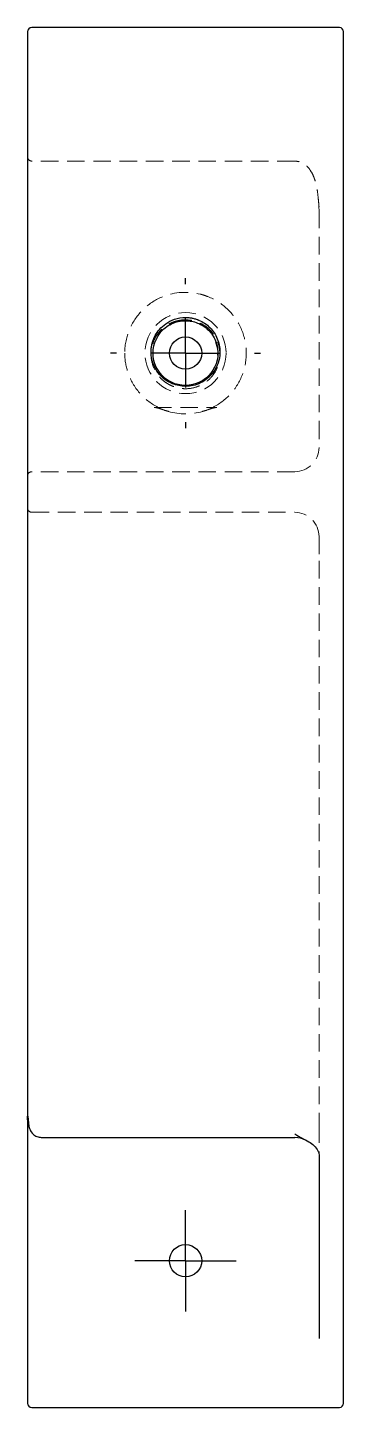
# Model space of a CAD drawing. Header units: millimetres. Extents: x 72 to 234, y 7 to 169.
# Drawn here: x 211.6 to 234.5, y 7 to 107 of the extents above.
import ezdxf

# ---------------------------------------------------------------- set-up
doc = ezdxf.new("R2010")
doc.units = ezdxf.units.MM
doc.linetypes.add('HIDDEN', pattern=[1.905, 1.27, -0.635])
doc.layers.add('10', color=7, linetype='Continuous')

# ---------------------------------------------------------------- blocks, each defined once
blk = doc.blocks.new('SW_CENTERMARKSYMBOL_0')
at = {"layer": '10', "color": 0}
for p, q in [((0, 5), (0, 5.44)), ((0, 0), (0, 2.5)), ((-5, 0), (-5.44, 0)), ((0, 0), (-2.5, 0)), ((0, 0), (0, -2.5)), ((0, 0), (2.5, 0)), ((5, 0), (5.44, 0)), ((0, -5), (0, -5.44))]:
    blk.add_line(p, q, dxfattribs=at)
blk = doc.blocks.new('SW_CENTERMARKSYMBOL_1')
at = {"layer": '10', "color": 0}
for p, q in [((0, 2.5), (0, 3.67)), ((0, 0), (0, 2.5)), ((-2.5, 0), (-3.67, 0)), ((0, 0), (-2.5, 0)), ((0, 0), (0, -2.5)), ((0, 0), (2.5, 0)), ((2.5, 0), (3.67, 0)), ((0, -2.5), (0, -3.67))]:
    blk.add_line(p, q, dxfattribs=at)

msp = doc.modelspace()

# ---------------------------------------------------------------- linework, layer by layer
at = {"color": 7, "linetype": 'Continuous', "lineweight": 25}
for p, q in [((211.55, 106.71), (211.55, 78.48)), ((234.17, 107), (211.85, 107)), ((234.46, 78.88), (234.46, 106.71)), ((225.19, 84.26), (225.32, 83.75)), ((225.34, 83.57), (225.33, 83.27)), ((225.35, 83.59), (225.34, 83.48)), ((211.55, 78.48), (211.55, 29.86)), ((234.46, 27.49), (234.46, 78.88)), ((211.55, 29.86), (211.55, 28.1)), ((211.55, 28.1), (211.55, 9.94)), ((211.56, 28.1), (211.64, 27.37)), ((234.46, 7.29), (234.46, 27.49)), ((212.63, 26.56), (230.93, 26.56)), ((232.7, 25.2), (232.7, 11.99)), ((211.55, 9.94), (211.55, 7.29)), ((211.85, 7), (234.17, 7))]:
    msp.add_line(p, q, dxfattribs=at)
at = {"color": 7, "linetype": 'HIDDEN', "lineweight": 18}
for p, q in [((230.93, 97.33), (211.85, 97.33)), ((232.68, 94), (232.7, 93.73)), ((232.7, 93.73), (232.7, 78.44)), ((225.35, 83.54), (225.36, 83.41)), ((220.73, 79.47), (225.28, 79.47)), ((232.7, 78.44), (232.7, 76.57)), ((230.93, 74.81), (211.85, 74.81)), ((211.85, 71.87), (230.93, 71.87)), ((232.7, 70.11), (232.7, 68.35)), ((232.7, 68.35), (232.7, 27.44)), ((232.7, 27.44), (232.7, 25.2))]:
    msp.add_line(p, q, dxfattribs=at)
msp.add_circle((223.01, 83.41), 2.94, dxfattribs=at)
at = {"color": 7, "linetype": 'Continuous', "lineweight": 25}
for centre in [(223.01, 83.41), (223.01, 17.63)]:
    msp.add_circle(centre, 1.17, dxfattribs=at)
for centre, radius, start, end in [((211.85, 106.71), 0.294, 90, 180), ((234.17, 106.71), 0.294, 0, 90), ((230.93, 24.8), 1.76, 61.912, 90), ((211.85, 7.29), 0.294, 180, 270), ((234.17, 7.29), 0.294, 270, 360)]:
    msp.add_arc(centre, radius, start, end, dxfattribs=at)
at = {"color": 7, "linetype": 'HIDDEN', "lineweight": 18}
for centre, radius, start, end in [((211.85, 97.62), 0.294, 180, 270), ((223.01, 83.41), 4.41, 253.6967, 286.3033), ((230.93, 76.57), 1.76, 270, 0), ((211.85, 74.52), 0.294, 90, 180), ((211.85, 72.17), 0.294, 180, 270), ((230.93, 70.11), 1.76, 0, 90)]:
    msp.add_arc(centre, radius, start, end, dxfattribs=at)
for points, knots in [([(232.69, 94), (232.68, 94.12), (232.66, 94.34), (232.62, 94.77), (232.57, 95.22), (232.48, 95.65), (232.38, 95.99), (232.26, 96.31), (232.1, 96.6), (231.91, 96.87), (231.69, 97.08), (231.36, 97.28), (231.09, 97.31), (230.93, 97.33)], [0, 0, 0, 0, 0.095417, 0.179847, 0.319831, 0.422554, 0.49196, 0.571401, 0.672797, 0.733294, 0.804094, 0.892248, 1, 1, 1, 1]), ([(225.14, 79.56), (225.62, 79.82), (226.49, 80.54), (227.3, 82.02), (227.51, 83.7), (227.09, 85.34), (226.09, 86.7), (225.06, 87.35), (224.37, 87.6), (223.3, 87.91), (221.66, 87.81), (219.92, 86.7), (218.93, 85.34), (218.62, 84.15), (218.6, 83.5), (218.6, 83.41)], [-2.636576, -2.636576, -2.636576, -2.636576, -2.259922, -1.883268, -1.506615, -1.129961, -0.753307, -0.376654, -0.313878, -0.251102, 0.376654, 0.753307, 1.129961, 1.506615, 1.570799, 1.570799, 1.570799, 1.570799]), ([(223.01, 85.82), (223.22, 85.82), (223.67, 85.76), (224.28, 85.5), (224.81, 85.1), (225.2, 84.57), (225.44, 83.97), (225.53, 83.32), (225.45, 82.68), (225.2, 82.07), (224.8, 81.55), (224.29, 81.14), (223.67, 80.89), (223.1, 80.81), (222.63, 80.85), (222.26, 80.93), (221.9, 81.08), (221.55, 81.28), (221.08, 81.68), (220.73, 82.21), (220.54, 82.83), (220.49, 83.32), (220.54, 83.81), (220.68, 84.28), (220.91, 84.72), (221.22, 85.09), (221.6, 85.41), (221.96, 85.6), (222.28, 85.72), (222.54, 85.78), (222.79, 85.82), (222.95, 85.82), (223.01, 85.82)], [0, 0, 0, 0, 0.03726, 0.075814, 0.116491, 0.159329, 0.204069, 0.249824, 0.2955, 0.34025, 0.383236, 0.423889, 0.462371, 0.499716, 0.521071, 0.542622, 0.564599, 0.590092, 0.616504, 0.68135, 0.713457, 0.749729, 0.784242, 0.818307, 0.851418, 0.883248, 0.913957, 0.943438, 0.957288, 0.971992, 0.991209, 1, 1, 1, 1]), ([(218.6, 83.41), (218.6, 82.95), (218.76, 81.94), (219.52, 80.54), (220.39, 79.82), (220.87, 79.56)], [1.570799, 1.570799, 1.570799, 1.570799, 1.883268, 2.259922, 2.636576, 2.636576, 2.636576, 2.636576]), ([(225.32, 83.75), (225.33, 83.71), (225.35, 83.65), (225.34, 83.6), (225.34, 83.57)], [0, 0, 0, 0, 0.620183, 1, 1, 1, 1]), ([(221.77, 79.18), (221.6, 79.23), (221.43, 79.29), (221.17, 79.38), (221.09, 79.4), (220.91, 79.45), (220.82, 79.47), (220.73, 79.47)], [0, 0, 0, 0, 0.5, 0.5, 0.75, 0.75, 1, 1, 1, 1]), ([(225.28, 79.47), (225.19, 79.47), (225.1, 79.45), (224.93, 79.4), (224.84, 79.38), (224.58, 79.29), (224.41, 79.23), (224.24, 79.18)], [0, 0, 0, 0, 0.25, 0.25, 0.5, 0.5, 1, 1, 1, 1])]:
    msp.add_open_spline(points, degree=3, knots=knots, dxfattribs=at)
at = {"color": 7, "linetype": 'Continuous', "lineweight": 25}
for points, knots in [([(223.01, 85.99), (222.74, 85.99), (222.21, 85.9), (221.57, 85.57), (221.11, 85.15), (220.81, 84.72), (220.64, 84.32), (220.56, 83.99), (220.52, 83.75), (220.51, 83.59), (220.51, 83.34), (220.54, 82.99), (220.68, 82.57), (220.89, 82.15), (221.27, 81.65), (221.99, 81.14), (222.87, 80.97), (223.57, 81.04), (224.11, 81.23), (224.59, 81.54), (224.98, 81.94), (225.28, 82.41), (225.46, 82.94), (225.52, 83.47), (225.47, 83.98), (225.33, 84.45), (225.1, 84.89), (224.79, 85.27), (224.41, 85.58), (224.11, 85.74), (223.96, 85.8), (223.96, 85.8), (223.96, 85.8), (223.96, 85.8), (223.96, 85.8), (223.96, 85.8), (223.95, 85.81), (223.94, 85.81), (223.93, 85.82), (223.89, 85.83), (223.83, 85.85), (223.69, 85.9), (223.49, 85.95), (223.29, 85.98), (223.15, 85.99), (223.08, 85.99), (223.04, 85.99), (223.02, 85.99), (223.01, 85.99), (223.01, 85.99), (223.01, 85.99), (223.01, 85.99), (223.01, 85.99), (223.01, 85.99), (223.01, 85.99), (223.01, 85.99), (223.01, 85.99)], [0, 0, 0, 0, 0.046175, 0.088967, 0.128319, 0.163372, 0.193215, 0.217089, 0.234586, 0.245552, 0.249957, 0.287895, 0.318379, 0.341223, 0.383464, 0.443373, 0.499478, 0.531522, 0.564227, 0.598396, 0.634364, 0.671871, 0.71045, 0.749687, 0.784113, 0.818135, 0.85127, 0.883203, 0.913914, 0.943399, 0.943406, 0.943413, 0.943427, 0.943455, 0.943512, 0.943625, 0.943852, 0.944305, 0.94521, 0.947016, 0.950619, 0.957783, 0.971964, 0.986012, 0.99301, 0.996505, 0.998253, 0.999126, 0.999563, 0.999782, 0.999891, 0.999945, 0.999973, 0.999986, 0.999993, 1, 1, 1, 1]), ([(225.35, 83.41), (225.36, 83.23), (225.26, 82.36), (224.17, 80.99), (221.84, 80.99), (220.38, 82.81), (220.82, 84.7), (221.95, 85.6), (222.65, 85.76), (223.01, 85.76)], [-1.571403, -1.571403, -1.571403, -1.571403, -1.346397, -0.448799, 0.448799, 1.346397, 2.243995, 2.692794, 3.141593, 3.141593, 3.141593, 3.141593]), ([(223.01, 85.76), (223.15, 85.75), (223.46, 85.73), (223.9, 85.6), (224.32, 85.38), (224.68, 85.08), (224.97, 84.72), (225.16, 84.38), (225.27, 84.06), (225.33, 83.8), (225.34, 83.62), (225.35, 83.54)], [0, 0, 0, 0, 0.110121, 0.225733, 0.348893, 0.48131, 0.608022, 0.753076, 0.826889, 0.922484, 1, 1, 1, 1]), ([(211.64, 27.37), (211.65, 27.32), (211.69, 27.2), (211.77, 27.04), (211.87, 26.88), (212.04, 26.71), (212.31, 26.58), (212.52, 26.57), (212.63, 26.56)], [0, 0, 0, 0, 0.110718, 0.231304, 0.358701, 0.48805, 0.746603, 1, 1, 1, 1]), ([(211.64, 27.37), (211.64, 27.37), (211.63, 27.37), (211.64, 27.37), (211.64, 27.37)], [0, 0, 0, 0, 0.698187, 1, 1, 1, 1]), ([(230.93, 26.82), (230.94, 26.82), (230.94, 26.82), (231.29, 26.58), (231.82, 26.36), (232.5, 25.88), (232.7, 25.48), (232.7, 25.2)], [0, 0, 0, 0, 0.0008367, 0.0008367, 0.2370399, 0.3551416, 0.5913448, 0.5913448, 0.5913448, 0.5913448])]:
    msp.add_open_spline(points, degree=3, knots=knots, dxfattribs=at)
at = {"color": 7, "linetype": 'HIDDEN', "lineweight": 18}
for points in [[(220.87, 79.56), (221.15, 79.4), (221.45, 79.27), (221.77, 79.18)], [(224.24, 79.18), (224.56, 79.27), (224.86, 79.4), (225.14, 79.56)]]:
    msp.add_open_spline(points, degree=3, dxfattribs=at)
at = {"color": 7, "linetype": 'Continuous', "lineweight": 25}
msp.add_open_spline([(211.64, 27.37), (211.58, 27.61), (211.55, 27.85), (211.55, 28.1)], degree=3, dxfattribs=at)

# ---------------------------------------------------------------- block references
at = {"layer": '10'}
for name, p in [('SW_CENTERMARKSYMBOL_0', (223.01, 83.41)), ('SW_CENTERMARKSYMBOL_1', (223.01, 17.63))]:
    msp.add_blockref(name, p, dxfattribs=at)

doc.saveas('drawing.dxf')
